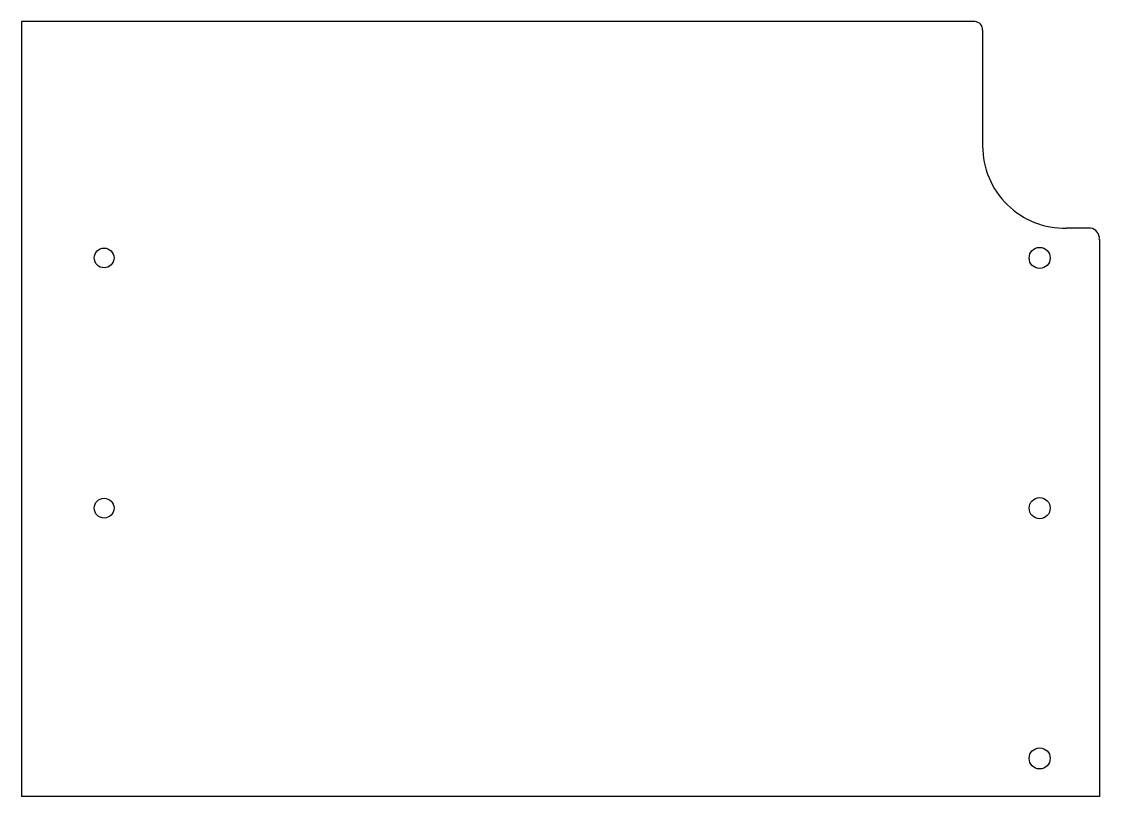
# Model space of a CAD drawing. Extents: x 45 to 208, y -56 to 62.
import ezdxf

# ---------------------------------------------------------------- set-up
doc = ezdxf.new("R2010")
doc.units = 0
doc.layers.get('0').update_dxf_attribs({"linetype": 'CONTINUOUS'})

msp = doc.modelspace()

# ---------------------------------------------------------------- linework, layer by layer
at = {"color": 7, "linetype": 'CONTINUOUS'}
for p, q in [((44.63, 61.76), (44.63, -50.95)), ((189.4, 61.76), (44.63, 61.76)), ((206.95, 30.39), (203.33, 30.39))]:
    msp.add_line(p, q, dxfattribs=at)
for p, q in [((190.59, 60.44), (190.59, 42.87)), ((208.32, 28.65), (208.32, -55.9)), ((44.63, -50.95), (44.63, -55.9)), ((208.32, -55.9), (44.63, -55.9))]:
    msp.add_line(p, q)
for centre, radius in [((57.17, 25.87), 1.5), ((199.25, 25.87), 1.6), ((57.17, -12.13), 1.5), ((199.25, -12.13), 1.6), ((199.25, -50.13), 1.6)]:
    msp.add_circle(centre, radius, dxfattribs=at)
for centre, radius, start, end in [((189.33, 60.5), 1.26, 357.0322, 87.0322), ((203.08, 42.87), 12.49, 180, 271.1756), ((206.76, 28.84), 1.56, 353.252, 83.252)]:
    msp.add_arc(centre, radius, start, end)

doc.saveas('drawing.dxf')
